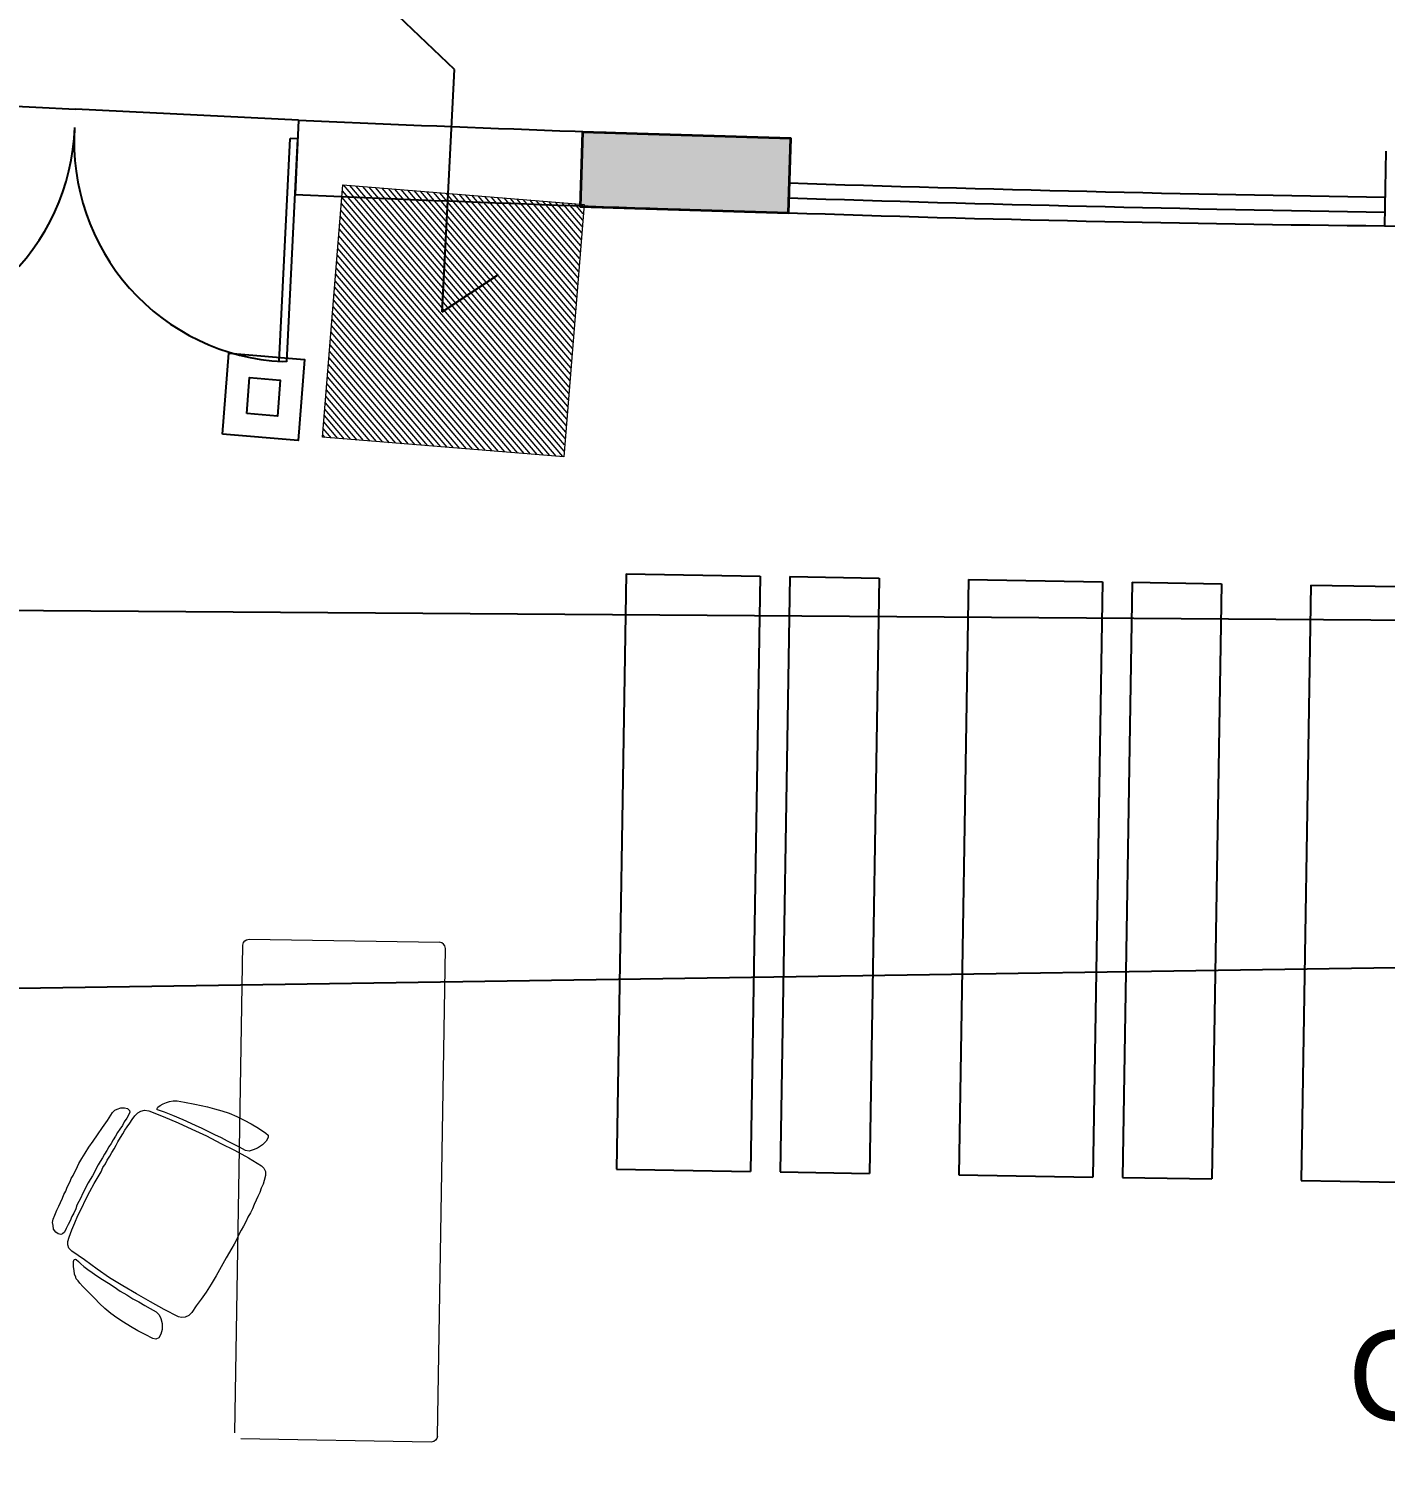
# Model space of a CAD drawing. Header units: inches. Extents: x -221585 to 401252, y -284294 to 332380.
# Drawn here: x 156196.5 to 156652.3, y 38711.8 to 39191.8 of the extents above; entities that cross this region are included whole.
import ezdxf

# ---------------------------------------------------------------- set-up
doc = ezdxf.new("R2010")
doc.units = ezdxf.units.IN
doc.header["$MEASUREMENT"] = 0
doc.linetypes.add('HIDDEN2', pattern=[0.1875, 0.125, -0.0625])
for name, color, linetype, lineweight in [('A-SEC-TXT', 3, 'Continuous', 0), ('column fa 25', 3, 'Continuous', 35), ('FURN', 56, 'Continuous', 0), ('text', 72, 'HIDDEN2', 5), ('Wall mount speaker', 2, 'Continuous', 0)]:
    doc.layers.add(name, color=color, linetype=linetype, lineweight=lineweight)
doc.layers.add('TEL', color=6, linetype='Continuous')
doc.styles.add('DIM', font='arial.ttf')

# ---------------------------------------------------------------- blocks, each defined once
blk = doc.blocks.new('fgds')
at = {"color": 253, "ltscale": 8}
for p, q in [((-348.3634, -122.8799), (-346.3634, -122.8799)), ((-348.3634, -122.8799), (-348.3634, -123.3299)), ((-346.3634, -122.8799), (-346.3634, -123.3299)), ((-348.3634, -123.3299), (-346.3634, -123.3299)), ((-348.3634, -123.4299), (-346.3634, -123.4299)), ((-348.3634, -123.4299), (-348.3634, -123.7299)), ((-346.3634, -123.4299), (-346.3634, -123.7299)), ((-348.3634, -123.7299), (-346.3634, -123.7299))]:
    blk.add_line(p, q, dxfattribs=at)
blk = doc.blocks.new('rser')
at = {"color": 2}
for p in [(-0.9862, 6.9299, 9945.7517), (-0.9862, 5.7799, 9945.7517), (-0.9862, 4.6299, 9945.7517), (-0.9862, 3.4799, 9945.7517)]:
    blk.add_blockref('fgds', p, dxfattribs=at)
blk = doc.blocks.new('A$C16F118AB')
for points in [[(0.3699, 0.7683), (0.3699, 0.7683), (0.374, 0.7703), (0.374, 0.7744), (0.372, 0.7785), (0.3638, 0.7846), (0.3537, 0.7907), (0.3435, 0.7947), (0.3334, 0.7988), (0.3211, 0.8009), (0.3069, 0.8009), (0.2826, 0.7968), (0.248, 0.7907), (0.2053, 0.7826), (0.1809, 0.7765), (0.1565, 0.7703), (0.1321, 0.7622), (0.1057, 0.7521), (0.0813, 0.7399), (0.0569, 0.7278), (0.0325, 0.7135), (0.0081, 0.6973), (0, 0.6911), (0, 0.683), (0.0061, 0.6708), (0.0182, 0.6586), (0.0346, 0.6464), (0.0487, 0.6403), (0.063, 0.6362), (0.0752, 0.6383), (0.0955, 0.6485), (0.1158, 0.6586), (0.1362, 0.6688), (0.1565, 0.679), (0.1789, 0.6891), (0.1992, 0.6993), (0.2215, 0.7094), (0.2439, 0.7196), (0.2866, 0.7379), (0.3211, 0.7521), (0.3496, 0.7622), (0.3699, 0.7683)], [(0.565, 0.5468), (0.565, 0.5468), (0.5589, 0.559), (0.5528, 0.5733), (0.5446, 0.5854), (0.5386, 0.5977), (0.5305, 0.6118), (0.5243, 0.6241), (0.5162, 0.6362), (0.5101, 0.6485), (0.504, 0.6606), (0.4959, 0.6749), (0.4878, 0.6871), (0.4817, 0.6993), (0.4735, 0.7115), (0.4654, 0.7237), (0.4573, 0.7358), (0.4491, 0.748), (0.439, 0.7582), (0.4288, 0.7642), (0.4166, 0.7683), (0.4024, 0.7663), (0.3537, 0.748), (0.3029, 0.7278), (0.2561, 0.7074), (0.2073, 0.685), (0.1586, 0.6606), (0.1118, 0.6383), (0.065, 0.6139), (0.0203, 0.5875), (0.0122, 0.5794), (0.0061, 0.5692), (0.0061, 0.555), (0.0102, 0.5387), (0.0142, 0.5265), (0.0203, 0.5122), (0.0243, 0.498), (0.0305, 0.4838), (0.0366, 0.4716), (0.0426, 0.4574), (0.0487, 0.4431), (0.0549, 0.429), (0.063, 0.4147), (0.069, 0.4005), (0.0772, 0.3842), (0.0854, 0.37), (0.0934, 0.3537), (0.0996, 0.3394), (0.1077, 0.3232), (0.1158, 0.309), (0.1342, 0.2765), (0.1504, 0.246), (0.1666, 0.2154), (0.1829, 0.187), (0.1992, 0.1606), (0.2154, 0.1362), (0.2317, 0.1138), (0.2459, 0.0914), (0.2561, 0.0813), (0.2683, 0.0752), (0.2805, 0.0732), (0.2906, 0.0752), (0.3394, 0.0996), (0.3862, 0.124), (0.4329, 0.1504), (0.4796, 0.1769), (0.5243, 0.2033), (0.567, 0.2318), (0.6098, 0.2622), (0.6524, 0.2907), (0.6626, 0.3009), (0.6666, 0.311), (0.6666, 0.3232), (0.6626, 0.3374), (0.6545, 0.3618), (0.6443, 0.3862), (0.6341, 0.4106), (0.6219, 0.437), (0.6098, 0.4635), (0.5955, 0.4919), (0.5813, 0.5184), (0.565, 0.5468)], [(0.6341, 0.5854), (0.6341, 0.5854), (0.6239, 0.6017), (0.6138, 0.62), (0.6016, 0.6403), (0.5874, 0.6606), (0.5731, 0.683), (0.5569, 0.7074), (0.5406, 0.7318), (0.5243, 0.7582), (0.5162, 0.7663), (0.5081, 0.7703), (0.4959, 0.7744), (0.4837, 0.7744), (0.4735, 0.7724), (0.4674, 0.7663), (0.4654, 0.7602), (0.4694, 0.7521), (0.4755, 0.7399), (0.4837, 0.7278), (0.4898, 0.7155), (0.4979, 0.7034), (0.5061, 0.6911), (0.5122, 0.679), (0.5203, 0.6668), (0.5264, 0.6546), (0.5345, 0.6424), (0.5406, 0.6302), (0.5487, 0.618), (0.5548, 0.6058), (0.563, 0.5936), (0.569, 0.5814), (0.5752, 0.5692), (0.5813, 0.557), (0.5874, 0.5448), (0.5955, 0.5326), (0.6016, 0.5204), (0.6077, 0.5082), (0.6138, 0.496), (0.6199, 0.4838), (0.626, 0.4696), (0.6321, 0.4574), (0.6382, 0.4452), (0.6422, 0.433), (0.6483, 0.4187), (0.6545, 0.4066), (0.6606, 0.3923), (0.6666, 0.3802), (0.6727, 0.3659), (0.6788, 0.3537), (0.685, 0.3476), (0.691, 0.3456), (0.6992, 0.3476), (0.7073, 0.3537), (0.7154, 0.3638), (0.7174, 0.3761), (0.7195, 0.3862), (0.7174, 0.3964), (0.7114, 0.4106), (0.7053, 0.4269), (0.6992, 0.4411), (0.693, 0.4533), (0.687, 0.4675), (0.6829, 0.4798), (0.6768, 0.4919), (0.6727, 0.5021), (0.6686, 0.5122), (0.6626, 0.5245), (0.6585, 0.5346), (0.6524, 0.5448), (0.6483, 0.555), (0.6422, 0.5651), (0.6382, 0.5753), (0.6341, 0.5854)], [(0.6382, 0.2622), (0.6301, 0.2562), (0.6219, 0.248), (0.6118, 0.2398), (0.5975, 0.2297), (0.5833, 0.2195), (0.567, 0.2094), (0.5487, 0.1972), (0.5284, 0.185), (0.5081, 0.1728), (0.4878, 0.1586), (0.4654, 0.1464), (0.445, 0.1342), (0.4247, 0.124), (0.4044, 0.1118), (0.3862, 0.1017), (0.3658, 0.0914), (0.3557, 0.0813), (0.3496, 0.0691), (0.3455, 0.0529), (0.3455, 0.0326), (0.3496, 0.0162), (0.3557, 0.0041), (0.3658, 0), (0.376, 0.002), (0.4024, 0.0142), (0.4268, 0.0264), (0.4512, 0.0406), (0.4755, 0.0549), (0.4979, 0.0691), (0.5182, 0.0834), (0.5386, 0.0996), (0.5569, 0.1158), (0.5731, 0.1322), (0.5894, 0.1484), (0.6016, 0.1606), (0.6138, 0.1728), (0.6239, 0.183), (0.6301, 0.1911), (0.6362, 0.1972), (0.6382, 0.2033), (0.6422, 0.2134), (0.6443, 0.2257), (0.6463, 0.2378), (0.6463, 0.248), (0.6463, 0.2562), (0.6443, 0.2622), (0.6402, 0.2642), (0.6382, 0.2622)]]:
    blk.add_lwpolyline(points)
blk = doc.blocks.new('vgfsdr')
at = {"layer": 'FURN'}
for p, q in [((-347.094, -114.2795, 9945.7517), (-348.7214, -114.4692, 9945.7517)), ((-346.9973, -114.9327, 9945.7517), (-347.0714, -114.2973, 9945.7517)), ((-348.7382, -114.4834, 9945.7517), (-348.7393, -114.4917, 9945.7517)), ((-348.7348, -114.4768, 9945.7517), (-348.7382, -114.4834, 9945.7517)), ((-348.7293, -114.4721, 9945.7517), (-348.7348, -114.4768, 9945.7517)), ((-348.7214, -114.4692, 9945.7517), (-348.7293, -114.4721, 9945.7517)), ((-348.7393, -114.4917, 9945.7517), (-348.6652, -115.1271, 9945.7517)), ((-347.0152, -114.9552, 9945.7517), (-348.6426, -115.1449, 9945.7517)), ((-347.0152, -114.9552, 9945.7517), (-347.0074, -114.9523, 9945.7517)), ((-347.0074, -114.9523, 9945.7517), (-347.0018, -114.9475, 9945.7517)), ((-347.0018, -114.9475, 9945.7517), (-346.9984, -114.941, 9945.7517)), ((-346.9984, -114.941, 9945.7517), (-346.9973, -114.9327, 9945.7517)), ((-348.6622, -115.1349, 9945.7517), (-348.6652, -115.1271, 9945.7517)), ((-348.6575, -115.1405, 9945.7517), (-348.6622, -115.1349, 9945.7517)), ((-348.651, -115.1438, 9945.7517), (-348.6575, -115.1405, 9945.7517)), ((-348.6426, -115.1449, 9945.7517), (-348.651, -115.1438, 9945.7517))]:
    blk.add_line(p, q, dxfattribs=at)
blk = doc.blocks.new('556w45')
at = {"color": 2}
blk.add_blockref('vgfsdr', (-0.0167, 0.1429), dxfattribs=at)
at = {"color": 2, "rotation": 6.647952394738431}
blk.add_blockref('rser', (-16.2733, 39.8822), dxfattribs=at)
at = {"layer": 'FURN', "rotation": 96.64795239473506}
blk.add_blockref('A$C16F118AB', (-347.408, -114.2668, 9945.7517), dxfattribs=at)
blk = doc.blocks.new('RYTRTRTRTRT')
at = {"color": 1}
for p, q in [((42.5178, 61.1535), (42.5178, 61.7535)), ((42.5178, 61.7535), (42.5378, 61.7535)), ((42.5378, 61.7535), (42.5378, 61.1535)), ((43.7178, 61.7535), (43.6978, 61.7535)), ((43.6978, 61.7535), (43.6978, 61.1535)), ((43.7178, 61.1535), (43.7178, 61.7535)), ((42.5178, 61.1535), (42.5378, 61.1535)), ((43.7178, 61.1535), (43.6978, 61.1535)), ((42.5178, 61.1035), (43.1178, 61.1035)), ((43.7178, 61.1035), (43.1178, 61.1035))]:
    blk.add_line(p, q, dxfattribs=at)
for centre, start, end in [((42.5278, 61.1634), 359.0371, 90), ((43.7078, 61.1634), 90, 180.9629)]:
    blk.add_arc(centre, 0.5901, start, end, dxfattribs=at)
blk = doc.blocks.new('dd')
at = {"layer": 'column fa 25', "ltscale": 10}
h = blk.add_hatch(color=3, dxfattribs=at)
h.set_gradient(color1=(141, 141, 141), color2=(145, 145, 145), one_color=1, tint=0.57, name='CYLINDER')
h.paths.add_polyline_path([(177327.77, 119885.96), (177352.77, 119885.96), (177352.77, 119955.96), (177327.77, 119955.96)])
at = {"layer": 'column fa 25', "color": 1, "ltscale": 10}
blk.add_lwpolyline([(177327.77, 119885.96), (177352.77, 119885.96), (177352.77, 119955.96), (177327.77, 119955.96)], close=True, dxfattribs=at)
blk = doc.blocks.new('A$C54490F4E')
at = {"layer": 'Wall mount speaker', "ltscale": 0.1}
h = blk.add_hatch(dxfattribs=at)
h.set_pattern_fill('ANSI31', color=3, scale=50, style=0)
h.paths.add_polyline_path([(347.4, 331.9), (0, 331.9), (0, 0), (347.4, 0)])
at = {"layer": 'Wall mount speaker', "color": 3, "ltscale": 0.1}
blk.add_lwpolyline([(0, 331.9), (347.4, 331.9), (347.4, 0), (0, 0)], close=True, dxfattribs=at)
blk = doc.blocks.new('A$C1A917D7C')
at = {"layer": 'TEL', "elevation": 0}
for points in [[(0, 956.5), (227.2, 956.5), (227.2, 744.3), (0, 744.3)], [(63, 893.4), (164.2, 893.4), (164.2, 807.3), (63, 807.3)]]:
    blk.add_lwpolyline(points, close=True, dxfattribs=at)
at = {"layer": 'Wall mount speaker', "color": 2, "ltscale": 0.1, "xscale": 2.038325862171721, "yscale": 2.038325862171721, "zscale": 2.038325862171721}
blk.add_blockref('A$C54490F4E', (14.1, 0), dxfattribs=at)

msp = doc.modelspace()

# ---------------------------------------------------------------- linework, layer by layer
at = {"color": 6}
for p, q in [((156339.61, 39178.1), (156299.47, 39216.23)), ((156335.37, 39096.65), (156339.61, 39178.1)), ((156335.37, 39096.65), (156354.38, 39109.22))]:
    msp.add_line(p, q, dxfattribs=at)
at = {"color": 4, "ltscale": 10}
for p, q in [((156287.14, 39161.03), (156286.05, 39136.05)), ((156452.38, 39154.93), (156451.62, 39129.94)), ((156652.46, 39150.59), (156651.96, 39125.56, 0))]:
    msp.add_line(p, q, dxfattribs=at)
at = {"color": 1}
msp.add_line((156090.29, 38997.11), (157796.77, 38984.91), dxfattribs=at)
at = {"color": 42}
msp.add_line((157763.34, 38892.86), (156061.23, 38867.35), dxfattribs=at)
at = {"color": 4, "ltscale": 10}
for centre, radius, start, end in [((156813.29, 51178.02), 12028.5, 267.492987, 268.281211), ((156813.29, 51178.02), 12053.5, 267.492987, 268.281211), ((156774.1, 47566.86, 0), 8442.19, 269.17105, 270.543218)]:
    msp.add_arc(centre, radius, start, end, dxfattribs=at)
at = {"color": 5, "ltscale": 10}
for centre, radius, start, end in [((156840.25, 51199.64, 0), 12065.95, 268.155807, 269.106806), ((156840.21, 51198.27, 0), 12069.58, 268.15578, 269.106784), ((156730.77, 47297.3, 0), 8172.12, 268.042479, 269.447477)]:
    msp.add_arc(centre, radius, start, end, dxfattribs=at)

# ---------------------------------------------------------------- block references
at = {"color": 4, "xscale": 124.9985203967737, "yscale": 124.9985203967737, "zscale": 124.9985203967737, "rotation": 177.1316943542256}
msp.add_blockref('RYTRTRTRTRT', (161977.37, 46523.35), dxfattribs=at)
at = {"color": 2, "xscale": -99.99999999999456, "yscale": 100, "zscale": 100, "rotation": 95.70789924612211}
msp.add_blockref('556w45', (148360.98, 3045.95, -994575.17), dxfattribs=at)
at = {"layer": 'A-SEC-TXT', "color": 30, "xscale": 0.12012, "yscale": 0.12012, "zscale": 0.12012, "rotation": 85.40041661992295}
msp.add_blockref('A$C1A917D7C', (156376.11, 39046.29), dxfattribs=at)
at = {"layer": 'column fa 25', "color": 3, "rotation": 268.2683432508401}
msp.add_blockref('dd', (41909.9, 220026.6, 0), dxfattribs=at)

# ---------------------------------------------------------------- texts
at = {"layer": 'text', "lineweight": -2, "ltscale": 2, "insert": (156919.39, 38728.45, -1535688.61), "char_height": 30, "width": 355.2197, "attachment_point": 9, "rotation": 0.9843, "style": 'DIM'}
msp.add_mtext('{\\C3;CLASS ROOM}', dxfattribs=at)

doc.saveas('drawing.dxf')
